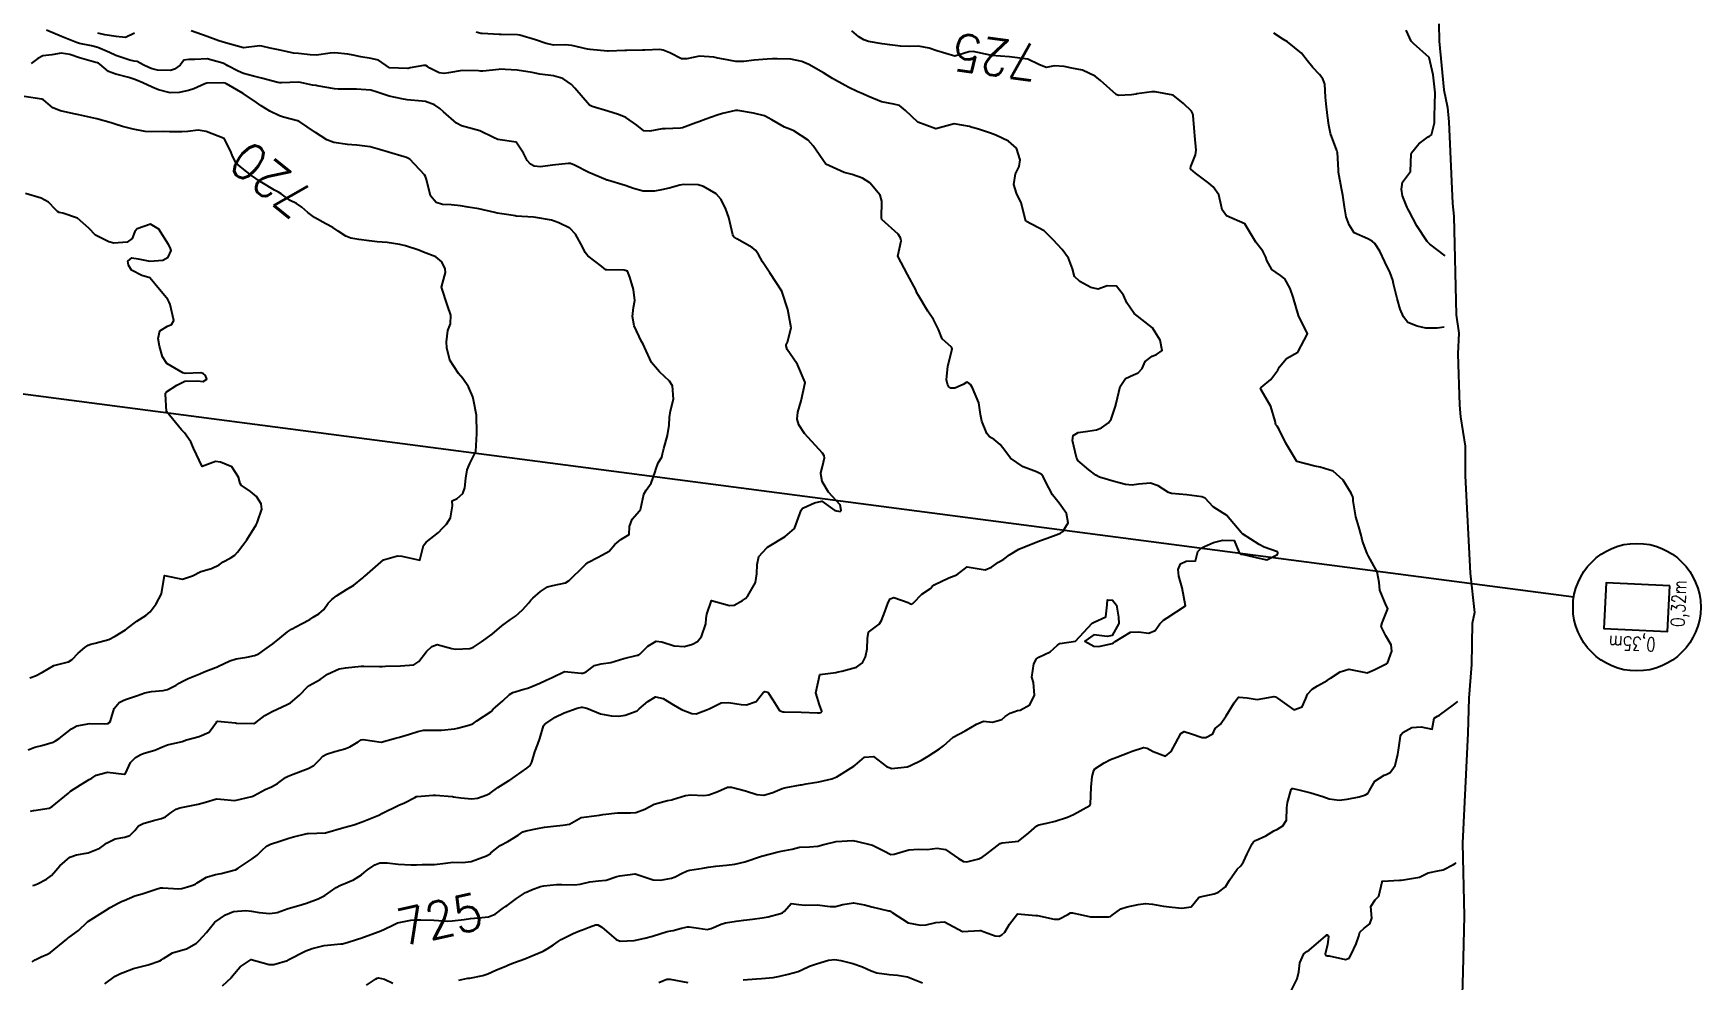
# Model space of a CAD drawing. Header units: metres. Extents: x 298520 to 308411, y 7433745 to 7450750.
# Drawn here: x 304928.8 to 305111.7, y 7438875.4 to 7438979.2 of the extents above; entities that cross this region are included whole.
import ezdxf
from ezdxf.enums import TextEntityAlignment as Align

# ---------------------------------------------------------------- set-up
doc = ezdxf.new("R2010")
doc.units = ezdxf.units.M
doc.header["$LTSCALE"] = 10
doc.linetypes.add('CONTINUO', pattern=[0])
for name, color, linetype in [('Area', 45, 'Continuous'), ('Cotas', 45, 'Continuous'), ('Curvas de Nivel 1m', 11, 'Continuous'), ('Curvas de Nivel 5m', 15, 'Continuous'), ('TEXTO', 45, 'Continuous')]:
    doc.layers.add(name, color=color, linetype=linetype)
doc.styles.add('ROMANS', font='romans', dxfattribs={"height": 0.2})
doc.styles.add('Style-STANDARD', font='STANDARD.shx')

msp = doc.modelspace()

# ---------------------------------------------------------------- linework, layer by layer
at = {"layer": 'Area'}
msp.add_polyline3d([(305082.98, 7438980.2, 727.14), (305083.02, 7438978.31, 726.96), (305083.53, 7438972.97, 726.86), (305083.91, 7438971.04, 726.96), (305084.07, 7438969.48, 726.91), (305084.45, 7438960.5, 727.46), (305084.61, 7438959.13, 727.16), (305084.88, 7438948.3, 726.3), (305085.16, 7438946.27, 726.17), (305085.04, 7438944.03, 726.94), (305085.25, 7438938.39, 735.11), (305085.36, 7438937.09, 725.66), (305085.84, 7438933.89, 748.58), (305085.85, 7438930.63, 725.49), (305086.4, 7438919.95, 749.51), (305086.89, 7438915.63, 757), (305086.62, 7438914.43, 750.93), (305086.55, 7438909.93, 725.4), (305086.26, 7438906.24, 726.67), (305086.15, 7438902.41, 751.55), (305085.58, 7438890.34, 726.67), (305085.75, 7438882.37, 727.22), (305085.6, 7438876.18, 727.76), (305085.23, 7438863.92, 728.34)], dxfattribs=at)
at = {"layer": 'Curvas de Nivel 1m', "flags": 128}
for points, elevation in [([(304928.71, 7438877.33), (304929.03, 7438877.54), (304929.69, 7438877.85), (304930.4, 7438878.16), (304930.72, 7438878.34), (304932.52, 7438879.81), (304932.64, 7438879.91), (304932.74, 7438879.99), (304933.81, 7438880.74), (304934.76, 7438881.68), (304934.82, 7438881.73), (304934.9, 7438881.79), (304936.77, 7438882.96), (304937.27, 7438883.26), (304938.16, 7438883.75), (304938.57, 7438883.96), (304938.79, 7438884.06), (304939.98, 7438884.54), (304940.79, 7438884.79), (304942.43, 7438885.33), (304942.8, 7438885.43), (304943.05, 7438885.43), (304944.8, 7438885.31), (304945.11, 7438885.36), (304946.1, 7438885.66), (304946.62, 7438885.84), (304946.81, 7438885.97), (304947.83, 7438886.62), (304948.82, 7438886.89), (304949.42, 7438887.01), (304950.83, 7438887.36), (304951.01, 7438887.42), (304951.32, 7438887.59), (304952.84, 7438888.63), (304953.39, 7438889.02), (304953.95, 7438889.56), (304954.42, 7438889.99), (304954.86, 7438890.22), (304955.87, 7438890.54), (304956.87, 7438890.88), (304957.38, 7438891.01), (304958.88, 7438891.4), (304958.97, 7438891.41), (304960.88, 7438891.48), (304962.89, 7438892.05), (304963.98, 7438892.35), (304964.9, 7438892.66), (304965.43, 7438892.88), (304966.74, 7438893.41), (304966.86, 7438893.46), (304966.9, 7438893.48), (304967.07, 7438893.57), (304968.91, 7438894.5), (304969.55, 7438894.74), (304970.66, 7438895.36), (304970.84, 7438895.45), (304970.92, 7438895.47), (304972.67, 7438895.59), (304972.93, 7438895.59), (304974.8, 7438895.44), (304974.92, 7438895.43), (304975.73, 7438895.3), (304976.92, 7438895.19), (304977.56, 7438895.28), (304978.57, 7438895.63), (304978.93, 7438895.83), (304979.76, 7438896.43), (304980.95, 7438897.16), (304981, 7438897.19), (304981.08, 7438897.24), (304982.97, 7438898.56), (304983.31, 7438898.87), (304983.5, 7438899.2), (304983.83, 7438900.35), (304984.15, 7438901.2), (304984.39, 7438901.81), (304984.78, 7438903.19), (304984.88, 7438903.34), (304985.03, 7438903.46), (304986.08, 7438904.14), (304987.04, 7438904.64), (304988.49, 7438905.15), (304988.94, 7438905.25), (304989.04, 7438905.25), (304989.52, 7438905.14), (304991.04, 7438904.52), (304992.23, 7438904.29), (304993.03, 7438904.28), (304993.75, 7438904.37), (304995.04, 7438904.85), (304995.16, 7438904.95), (304995.28, 7438905.07), (304996.23, 7438905.89), (304997.06, 7438906.37), (304997.9, 7438906.2), (304999.05, 7438905.5), (304999.93, 7438905.01), (305001.04, 7438904.55), (305001.51, 7438904.53), (305002.78, 7438904.98), (305002.97, 7438905.06), (305003.04, 7438905.11), (305004.27, 7438905.74), (305005.06, 7438905.78), (305006.46, 7438905.53), (305007.05, 7438905.49), (305008.11, 7438905.86), (305008.91, 7438906.9), (305009.07, 7438906.97), (305009.39, 7438906.9), (305009.92, 7438906.04), (305010.68, 7438904.88), (305011.04, 7438904.75), (305011.18, 7438904.74), (305013.04, 7438904.72), (305014.83, 7438904.63), (305015.04, 7438904.62), (305015.19, 7438904.68), (305015.32, 7438904.83), (305015.05, 7438905.5), (305014.65, 7438906.84), (305015.09, 7438908.83), (305016.84, 7438909.06), (305017.1, 7438909.11), (305017.49, 7438909.2), (305019.1, 7438909.63), (305019.76, 7438910.12), (305020.1, 7438910.77), (305020.26, 7438911.64), (305020.31, 7438912.77), (305020.44, 7438913.47), (305021.16, 7438914.04), (305021.58, 7438914.34), (305021.84, 7438914.75), (305022.22, 7438915.7), (305022.57, 7438916.75), (305022.8, 7438917.13), (305023.19, 7438917.28), (305024.77, 7438916.72), (305025.03, 7438916.57), (305025.18, 7438916.55), (305025.28, 7438916.62), (305025.35, 7438916.71), (305026.27, 7438917.63), (305027.21, 7438918.28), (305027.41, 7438918.48), (305027.64, 7438918.68), (305029.22, 7438919.44), (305030.11, 7438919.77), (305031.23, 7438920.64), (305033.23, 7438920.32), (305033.92, 7438920.61), (305034.69, 7438921.15), (305035.25, 7438921.5), (305035.89, 7438921.95), (305036.9, 7438922.57), (305037.15, 7438922.68), (305037.26, 7438922.73), (305037.54, 7438922.84), (305039.27, 7438923.53), (305040, 7438923.8), (305041.28, 7438924.25), (305041.47, 7438924.33), (305041.75, 7438924.52), (305042.32, 7438925.48), (305042.14, 7438926.51), (305041.32, 7438927.64), (305040.6, 7438928.53), (305039.81, 7438930.08), (305039.57, 7438930.54), (305039.36, 7438930.82), (305038.84, 7438931.07), (305037.37, 7438931.61), (305036.01, 7438932.58), (305035.39, 7438933.4), (305034.88, 7438934.08), (305034.2, 7438934.61), (305033.69, 7438934.9), (305033.41, 7438935.26), (305032.84, 7438936.63), (305032.7, 7438937.36), (305032.53, 7438938.63), (305031.83, 7438940.27), (305031.6, 7438940.64), (305031.47, 7438940.75), (305031.2, 7438940.92), (305030.81, 7438940.65), (305029.89, 7438940.23), (305029.47, 7438940.25), (305029.22, 7438940.41), (305029.09, 7438940.67), (305028.99, 7438941.15), (305029.12, 7438942.67), (305029.52, 7438944.22), (305029.59, 7438944.59), (305029.58, 7438944.66), (305029.52, 7438944.75), (305028.52, 7438945.66), (305028.11, 7438946.68), (305027.56, 7438947.77), (305026.93, 7438948.7), (305025.89, 7438950.41), (305025.74, 7438950.71), (305025.6, 7438951.02), (305024.71, 7438952.72), (305023.64, 7438954.73), (305023.99, 7438956.4), (305023.95, 7438956.73), (305023.67, 7438957.14), (305021.89, 7438958.76), (305021.84, 7438958.9), (305021.87, 7438960.76), (305021.72, 7438961.4), (305020.58, 7438962.77), (305019.75, 7438963.3), (305018.62, 7438963.67), (305017.75, 7438963.92), (305015.76, 7438964.83), (305014.37, 7438966.84), (305013.79, 7438967.44), (305012.22, 7438968.46), (305011.81, 7438968.65), (305011.22, 7438968.89), (305009.82, 7438969.68), (305009.02, 7438970.11), (305007.83, 7438970.41), (305006.08, 7438970.7), (305005.83, 7438970.7), (305004.41, 7438970.38), (305003.83, 7438970.21), (305002.6, 7438969.77), (305001.82, 7438969.48), (305001.48, 7438969.34), (305000.63, 7438969.01), (305000.02, 7438968.8), (304999.81, 7438968.77), (304998.14, 7438968.7), (304997.81, 7438968.68), (304996.44, 7438968.43), (304995.8, 7438968.49), (304995.02, 7438969.08), (304993.82, 7438969.94), (304993, 7438970.28), (304991.83, 7438970.63), (304990.11, 7438971.14), (304989.84, 7438971.29), (304988.22, 7438973.16), (304987.87, 7438973.54), (304986.91, 7438974.21), (304985.88, 7438974.5), (304984.38, 7438974.7), (304983.88, 7438974.81), (304983.55, 7438974.89), (304981.88, 7438975.12), (304979.92, 7438975.23), (304979.88, 7438975.22), (304978.12, 7438975.03), (304977.88, 7438975.03), (304977.65, 7438975.05), (304975.88, 7438975.09), (304974.36, 7438974.84), (304973.88, 7438974.77), (304973.36, 7438974.82), (304972.33, 7438975.35), (304972.07, 7438975.54), (304971.89, 7438975.63), (304971.62, 7438975.63), (304970.16, 7438975.38), (304969.93, 7438975.33), (304969.88, 7438975.32), (304967.88, 7438975.4), (304966.68, 7438976.21), (304965.89, 7438976.41), (304964.76, 7438976.58), (304963.9, 7438976.76), (304963.31, 7438976.87), (304961.9, 7438977.02), (304961.4, 7438976.98), (304959.9, 7438976.79), (304959.21, 7438976.82), (304957.9, 7438976.95), (304957.38, 7438977.01), (304955.9, 7438977.31), (304954.82, 7438977.56), (304953.91, 7438977.77), (304953.69, 7438977.79), (304951.9, 7438977.59), (304949.91, 7438978.14), (304949.18, 7438978.36), (304947.92, 7438978.81), (304946.15, 7438979.44)], 723), ([(304928.8, 7438885.69), (304928.94, 7438885.72), (304929.29, 7438885.86), (304930.29, 7438886.37), (304930.82, 7438886.79), (304931.31, 7438887.35), (304931.74, 7438887.83), (304932.84, 7438888.79), (304933.58, 7438889.07), (304934.85, 7438889.26), (304936.13, 7438889.77), (304936.54, 7438890.08), (304936.86, 7438890.33), (304937.83, 7438890.79), (304938.87, 7438891), (304939.43, 7438891.18), (304939.97, 7438891.73), (304940.38, 7438892.23), (304940.89, 7438892.48), (304942, 7438892.81), (304942.9, 7438893.05), (304943.35, 7438893.23), (304943.96, 7438893.68), (304944.52, 7438894.06), (304944.91, 7438894.22), (304945.62, 7438894.37), (304946.91, 7438894.61), (304947.71, 7438894.84), (304948.92, 7438895.18), (304949.36, 7438895.17), (304950.92, 7438895), (304952.79, 7438895.44), (304952.92, 7438895.5), (304952.97, 7438895.52), (304953.07, 7438895.57), (304954.28, 7438896.21), (304954.94, 7438896.51), (304955.63, 7438896.86), (304956.51, 7438897.53), (304956.79, 7438897.7), (304956.96, 7438897.76), (304957.34, 7438897.91), (304958.96, 7438898.52), (304959.6, 7438898.86), (304960.21, 7438899.49), (304960.58, 7438899.88), (304960.98, 7438900.09), (304961.9, 7438900.39), (304962.99, 7438900.69), (304963.53, 7438900.9), (304964.45, 7438901.44), (304964.78, 7438901.65), (304965, 7438901.7), (304966.99, 7438901.41), (304968.55, 7438901.84), (304969, 7438901.96), (304970.1, 7438902.28), (304971.01, 7438902.6), (304971.64, 7438902.73), (304973.01, 7438902.73), (304973.6, 7438902.74), (304975.02, 7438902.89), (304975.37, 7438902.95), (304976.6, 7438903.29), (304976.93, 7438903.39), (304977.02, 7438903.44), (304977.49, 7438903.75), (304979.04, 7438904.79), (304979.28, 7438905.02), (304979.51, 7438905.26), (304980.34, 7438905.96), (304981.06, 7438906.63), (304981.43, 7438906.87), (304982.63, 7438907.22), (304983.07, 7438907.34), (304984.4, 7438907.88), (304985.08, 7438908.21), (304985.75, 7438908.52), (304987.09, 7438909.17), (304988.91, 7438908.97), (304989.09, 7438908.98), (304989.22, 7438909.01), (304989.45, 7438909.14), (304990.39, 7438909.84), (304991.1, 7438910), (304992.16, 7438910.16), (304993.11, 7438910.45), (304993.6, 7438910.59), (304995.11, 7438910.94), (304995.21, 7438910.97), (304995.36, 7438911.07), (304996.23, 7438911.96), (304997.13, 7438912.49), (304997.75, 7438912.42), (304999.13, 7438911.97), (305000.24, 7438911.89), (305001.13, 7438912.15), (305001.69, 7438912.44), (305002.11, 7438912.99), (305002.57, 7438914.39), (305002.64, 7438914.98), (305002.68, 7438915.47), (305003.19, 7438916.97), (305005.18, 7438916.39), (305005.7, 7438916.43), (305006.6, 7438916.94), (305006.94, 7438917.19), (305007.2, 7438917.45), (305008.02, 7438918.92), (305008.19, 7438919.89), (305008.2, 7438920.92), (305008.38, 7438921.78), (305009.26, 7438922.73), (305009.36, 7438922.8), (305009.54, 7438922.9), (305011.27, 7438923.96), (305012.32, 7438924.86), (305012.91, 7438926.47), (305013.04, 7438926.85), (305013.14, 7438927.02), (305013.31, 7438927.13), (305014.51, 7438927.65), (305015.32, 7438927.86), (305016.75, 7438926.82), (305017.3, 7438926.71), (305017.42, 7438926.81), (305017.31, 7438927.44), (305016.03, 7438928.82), (305015.34, 7438930.02), (305015.2, 7438930.83), (305015.21, 7438930.97), (305015.37, 7438931.67), (305015.6, 7438932.61), (305015.56, 7438932.83), (305015.39, 7438933.1), (305013.8, 7438934.85), (305013.41, 7438935.29), (305012.8, 7438936.24), (305012.62, 7438936.86), (305012.67, 7438937.63), (305013.04, 7438938.86), (305013.47, 7438940.85), (305012.63, 7438942.86), (305012.16, 7438943.52), (305011.52, 7438944.5), (305011.4, 7438944.88), (305011.4, 7438945), (305011.53, 7438945.31), (305011.96, 7438946.87), (305011.57, 7438948.88), (305010.91, 7438950.89), (305009.62, 7438952.9), (305008.81, 7438954.09), (305008.36, 7438954.92), (305008.06, 7438955.34), (305007.65, 7438955.69), (305005.98, 7438956.63), (305005.66, 7438956.83), (305005.57, 7438956.95), (305005.54, 7438957.08), (305005.12, 7438958.96), (305004.77, 7438959.89), (305004.25, 7438960.96), (305003.72, 7438961.56), (305002.34, 7438962.38), (305001.74, 7438962.56), (305000.16, 7438962.59), (304999.74, 7438962.5), (304998.57, 7438962.2), (304997.73, 7438961.99), (304996.95, 7438961.84), (304995.72, 7438961.86), (304994.65, 7438962.16), (304993.73, 7438962.47), (304991.81, 7438963.05), (304991.74, 7438963.07), (304991.58, 7438963.12), (304989.75, 7438963.89), (304988.2, 7438964.71), (304987.76, 7438964.89), (304987.5, 7438964.9), (304985.76, 7438964.72), (304984.44, 7438964.52), (304983.76, 7438964.59), (304983.35, 7438964.81), (304983.01, 7438965.22), (304982.58, 7438966.03), (304981.78, 7438967.24), (304979.79, 7438967.54), (304979.3, 7438967.75), (304977.8, 7438968.46), (304976.2, 7438968.91), (304975.81, 7438969.02), (304975.25, 7438969.32), (304973.83, 7438970.55), (304973.43, 7438970.93), (304972.84, 7438971.34), (304971.84, 7438971.69), (304971.47, 7438971.73), (304969.84, 7438971.89), (304969.25, 7438971.98), (304967.85, 7438972.29), (304966.54, 7438972.73), (304965.86, 7438972.92), (304964.27, 7438973.03), (304963.86, 7438973.04), (304962.27, 7438973.06), (304961.86, 7438973.1), (304959.95, 7438973.41), (304959.86, 7438973.43), (304959.47, 7438973.5), (304958.12, 7438973.77), (304957.87, 7438973.8), (304956.06, 7438973.74), (304955.86, 7438973.74), (304955.64, 7438973.78), (304953.87, 7438974.26), (304952.99, 7438974.46), (304951.87, 7438974.78), (304951.31, 7438975.03), (304950.17, 7438975.62), (304949.99, 7438975.72), (304949.88, 7438975.77), (304949.62, 7438975.88), (304947.89, 7438976.36), (304946.54, 7438976.31), (304945.89, 7438976.29), (304945.36, 7438976.21), (304944.95, 7438975.68), (304944.33, 7438975.23), (304943.88, 7438975.1), (304942.46, 7438975.12), (304941.88, 7438975.28), (304941.57, 7438975.4), (304940.9, 7438975.72), (304940.22, 7438976.07), (304939.89, 7438976.13), (304939.42, 7438976.22), (304937.89, 7438976.75), (304937.19, 7438977.06), (304935.9, 7438977.61), (304935.23, 7438977.8), (304933.91, 7438978.04), (304933.57, 7438978.15), (304931.92, 7438978.84), (304930.27, 7438979.51)], 722), ([(304939.92, 7438979.18), (304938.94, 7438978.73), (304937.92, 7438978.81), (304936.68, 7438979.02), (304935.92, 7438979.2)], 723), ([(304936.67, 7438874.89), (304937.82, 7438875.75), (304938.4, 7438876.03), (304938.69, 7438876.16), (304939.84, 7438876.59), (304940.7, 7438876.81), (304941.43, 7438876.98), (304942.71, 7438877.41), (304942.88, 7438877.52), (304943.1, 7438877.69), (304944.09, 7438878.31), (304944.72, 7438878.5), (304945.65, 7438878.73), (304946.73, 7438879.36), (304947.04, 7438879.65), (304947.84, 7438880.54), (304948.71, 7438881.62), (304948.76, 7438881.67), (304949.9, 7438882.48), (304950.78, 7438882.83), (304952.15, 7438882.95), (304952.78, 7438882.89), (304953.62, 7438882.72), (304954.77, 7438882.6), (304955.58, 7438882.73), (304956.78, 7438883.16), (304957.95, 7438883.51), (304958.79, 7438883.74), (304960.07, 7438884.21), (304960.79, 7438884.6), (304962.06, 7438885.46), (304962.52, 7438885.74), (304962.81, 7438885.85), (304963.94, 7438886.31), (304964.82, 7438886.87), (304965.12, 7438887.13), (304965.48, 7438887.42), (304966.29, 7438887.96), (304966.84, 7438888.18), (304967.63, 7438888.19), (304968.84, 7438888.03), (304970.27, 7438887.94), (304970.84, 7438887.95), (304971.48, 7438887.99), (304972.84, 7438888.01), (304974.02, 7438888.14), (304974.84, 7438888.24), (304975.92, 7438888.22), (304976.84, 7438888.31), (304978.55, 7438888.96), (304978.85, 7438889.12), (304978.93, 7438889.18), (304979.01, 7438889.26), (304980.05, 7438890.06), (304980.87, 7438890.53), (304981.99, 7438891.22), (304982.53, 7438891.57), (304982.88, 7438891.69), (304984.13, 7438891.95), (304984.89, 7438892.09), (304985.87, 7438892.2), (304986.89, 7438892.29), (304987.63, 7438892.43), (304988.9, 7438893.14), (304990.65, 7438893.37), (304990.91, 7438893.42), (304991.28, 7438893.48), (304992.91, 7438893.65), (304994.33, 7438893.66), (304994.91, 7438893.7), (304995.89, 7438894.08), (304996.92, 7438894.6), (304998.4, 7438895.03), (304998.86, 7438895.09), (304998.92, 7438895.11), (305000.37, 7438895.56), (305000.93, 7438895.62), (305002.36, 7438895.55), (305002.93, 7438895.62), (305003.89, 7438896.01), (305004.95, 7438896.46), (305005.41, 7438896.49), (305006.94, 7438896.06), (305008.18, 7438895.67), (305008.93, 7438895.58), (305009.95, 7438895.88), (305010.94, 7438896.32), (305011.39, 7438896.43), (305012.95, 7438896.72), (305013.07, 7438896.74), (305013.59, 7438896.85), (305014.96, 7438897.07), (305016.39, 7438897.38), (305016.96, 7438897.62), (305018.83, 7438898.78), (305018.97, 7438898.9), (305019.99, 7438899.76), (305020.98, 7438899.84), (305022.4, 7438898.75), (305022.97, 7438898.51), (305024.67, 7438898.71), (305024.97, 7438898.81), (305026.25, 7438899.42), (305026.98, 7438899.86), (305028.2, 7438900.67), (305028.65, 7438901.01), (305029, 7438901.35), (305029.72, 7438901.95), (305031.02, 7438902.64), (305032.27, 7438903.39), (305033.03, 7438903.72), (305034.03, 7438903.6), (305035.04, 7438903.9), (305035.42, 7438904.21), (305035.95, 7438904.58), (305036.75, 7438904.88), (305037.05, 7438904.93), (305038.12, 7438905.49), (305038.61, 7438906.55), (305038.51, 7438907.97), (305038.34, 7438908.55), (305038.55, 7438909.99), (305038.85, 7438910.54), (305038.98, 7438910.67), (305039.12, 7438910.74), (305040.33, 7438911.32), (305041.14, 7438912.05), (305041.41, 7438912.24), (305043.14, 7438912.5), (305044.94, 7438914.47), (305045.16, 7438914.58), (305046.46, 7438915.17), (305046.6, 7438916.46), (305046.63, 7438917.02), (305047.19, 7438917), (305047.63, 7438916.44), (305047.85, 7438915.12), (305047.89, 7438914.44), (305047.15, 7438913.13), (305046.58, 7438913.02), (305045.15, 7438913.19), (305044.14, 7438912.49), (305045.13, 7438911.93), (305045.7, 7438911.9), (305047.14, 7438912.24), (305047.28, 7438912.31), (305047.47, 7438912.45), (305049.15, 7438913.47), (305050.04, 7438913.53), (305051.15, 7438913.37), (305051.87, 7438913.68), (305052.36, 7438914.39), (305052.76, 7438914.79), (305053.17, 7438915.04), (305055.18, 7438916.35), (305054.83, 7438918.36), (305054.47, 7438919.61), (305054.38, 7438920.36), (305054.63, 7438920.97), (305055.25, 7438921.27), (305056.28, 7438921.31), (305056.55, 7438922.34), (305056.9, 7438922.7), (305057.27, 7438922.89), (305058.26, 7438923.3), (305059.28, 7438923.58), (305060.52, 7438923.53), (305061.02, 7438922.28), (305061.26, 7438922.04), (305061.54, 7438922), (305063.25, 7438921.61), (305064.09, 7438921.41), (305065.26, 7438922.01), (305065.31, 7438922.18), (305065.31, 7438922.23), (305065.26, 7438922.29), (305063.83, 7438922.81), (305063.27, 7438923.09), (305061.43, 7438924.28), (305061.28, 7438924.41), (305059.67, 7438926.3), (305059.31, 7438926.55), (305058.21, 7438927.21), (305057.33, 7438928.17), (305056.99, 7438928.33), (305055.33, 7438928.53), (305053.66, 7438928.7), (305053.34, 7438928.8), (305052.2, 7438929.53), (305051.35, 7438929.82), (305050.05, 7438929.71), (305049.34, 7438929.62), (305048.61, 7438929.69), (305047.35, 7438930.01), (305045.77, 7438930.47), (305045.36, 7438930.69), (305044.58, 7438931.27), (305043.38, 7438932.32), (305043.29, 7438932.5), (305043.25, 7438932.64), (305042.78, 7438934.51), (305042.88, 7438935.04), (305043.41, 7438935.4), (305044.46, 7438935.53), (305045.41, 7438935.66), (305045.99, 7438935.89), (305046.73, 7438936.46), (305047.02, 7438936.86), (305047.45, 7438938.04), (305047.53, 7438938.37), (305047.55, 7438938.45), (305047.57, 7438938.56), (305048.04, 7438940.44), (305048.61, 7438941.31), (305049.49, 7438941.69), (305050, 7438941.91), (305050.44, 7438942.41), (305050.75, 7438943.16), (305051.52, 7438943.74), (305051.99, 7438943.93), (305052.63, 7438944.39), (305052.4, 7438945.52), (305051.85, 7438946.4), (305051.55, 7438946.86), (305049.57, 7438948.42), (305048.75, 7438949.6), (305048.39, 7438950.44), (305047.61, 7438951.45), (305046.61, 7438951.46), (305045.6, 7438951.12), (305044.8, 7438951.28), (305043.61, 7438951.95), (305043.02, 7438952.51), (305042.8, 7438953.34), (305042.35, 7438954.51), (305041.65, 7438955.44), (305040.69, 7438956.53), (305039.68, 7438957.5), (305037.69, 7438958.57), (305037.15, 7438960.58), (305036.66, 7438961.65), (305036.36, 7438962.58), (305036.56, 7438963.77), (305036.93, 7438964.58), (305037.06, 7438965.29), (305036.67, 7438966.58), (305035.79, 7438967.33), (305034.4, 7438968), (305033.81, 7438968.23), (305032.58, 7438968.63), (305031.98, 7438968.8), (305031.81, 7438968.85), (305031.5, 7438968.96), (305029.82, 7438969.25), (305027.81, 7438968.69), (305025.82, 7438969.42), (305024.47, 7438970.72), (305023.84, 7438971.25), (305023.19, 7438971.39), (305021.85, 7438971.66), (305020.34, 7438972.29), (305019.86, 7438972.51), (305019.19, 7438972.79), (305018.28, 7438973.22), (305017.87, 7438973.44), (305016.47, 7438974.23), (305015.88, 7438974.58), (305015.49, 7438974.83), (305013.89, 7438975.76), (305013.11, 7438976.08), (305011.9, 7438976.32), (305010.41, 7438976.39), (305009.9, 7438976.36), (305009.31, 7438976.32), (305007.9, 7438976.21), (305006.75, 7438976.08), (305005.89, 7438976.08), (305004.53, 7438976.33), (305003.9, 7438976.46), (305003.47, 7438976.54), (305001.9, 7438976.67), (305000.52, 7438976.39), (304999.9, 7438976.38), (304998.64, 7438977.03), (304997.91, 7438977.34), (304997.56, 7438977.39), (304995.91, 7438977.34), (304995.64, 7438977.34), (304993.91, 7438977.29), (304993.71, 7438977.29), (304991.9, 7438977.23), (304991.79, 7438977.23), (304989.91, 7438977.38), (304989.62, 7438977.43), (304987.91, 7438977.84), (304987.17, 7438977.92), (304985.91, 7438977.87), (304985.07, 7438978.04), (304983.92, 7438978.47), (304982.19, 7438978.97), (304981.93, 7438979.01), (304980.15, 7438979.04), (304979.93, 7438979.05), (304978.07, 7438979.14), (304977.93, 7438979.16), (304977.4, 7438979.29)], 724), ([(305083.55, 7438946.92), (305082.77, 7438946.81), (305081.55, 7438946.84), (305080.58, 7438947.03), (305079.56, 7438947.46), (305079.1, 7438948.07), (305078.74, 7438948.91), (305078.38, 7438950.08), (305078.01, 7438951.69), (305077.91, 7438952.09), (305077.63, 7438952.9), (305077.06, 7438954.1), (305076.49, 7438955.26), (305075.95, 7438956.11), (305075.67, 7438956.37), (305075.17, 7438956.61), (305073.68, 7438957.28), (305073.12, 7438958.15), (305072.82, 7438959.03), (305072.61, 7438960.15), (305072.45, 7438961.42), (305072.31, 7438962.15), (305071.97, 7438963.95), (305071.95, 7438964.16), (305071.85, 7438966.1), (305071.83, 7438966.16), (305071.78, 7438966.3), (305071.07, 7438968.17), (305070.89, 7438969.1), (305070.77, 7438970.17), (305070.6, 7438971.42), (305070.55, 7438972.17), (305070.45, 7438973.6), (305070.25, 7438974.18), (305069.89, 7438974.67), (305069.14, 7438975.44), (305068.52, 7438976.2), (305067.91, 7438976.99), (305066.39, 7438978.23), (305065.94, 7438978.51), (305064.87, 7438979.18)], 726), ([(305083.65, 7438954.76), (305081.97, 7438956.04), (305081.67, 7438956.35), (305080.55, 7438958.05), (305079.71, 7438959.68), (305079.57, 7438959.92), (305079.48, 7438960.06), (305078.99, 7438961.33), (305078.87, 7438962.07), (305078.98, 7438962.84), (305079.76, 7438963.85), (305079.85, 7438963.97), (305079.87, 7438964.06), (305079.92, 7438965.92), (305079.96, 7438966.06), (305080.79, 7438967.06), (305081.81, 7438967.83), (305081.95, 7438967.9), (305082.16, 7438968.04), (305082.5, 7438969.36), (305082.49, 7438970.03), (305082.52, 7438971.36), (305082.56, 7438972.65), (305082.36, 7438974.6), (305081.91, 7438976.52), (305080.2, 7438978.06), (305079.94, 7438978.31), (305079.39, 7438979.51)], 727), ([(304928.52, 7438893.86), (304928.85, 7438893.91), (304928.9, 7438893.92), (304930.56, 7438894.19), (304930.91, 7438894.35), (304932.7, 7438895.81), (304932.8, 7438895.93), (304932.93, 7438896.05), (304934, 7438896.73), (304934.95, 7438897.3), (304935.25, 7438897.48), (304935.74, 7438897.78), (304936.96, 7438898.11), (304938.8, 7438897.9), (304938.96, 7438897.96), (304939.51, 7438899.19), (304940.03, 7438899.73), (304940.63, 7438900.07), (304940.98, 7438900.19), (304942.16, 7438900.53), (304942.99, 7438900.9), (304943.55, 7438901.12), (304945, 7438901.46), (304945.17, 7438901.5), (304945.62, 7438901.66), (304947.01, 7438902.02), (304948.13, 7438902.5), (304948.91, 7438903.62), (304948.96, 7438903.68), (304949.02, 7438903.7), (304950.19, 7438903.61), (304951.02, 7438903.52), (304951.11, 7438903.51), (304953.02, 7438903.45), (304953.11, 7438903.48), (304953.23, 7438903.57), (304954.24, 7438904.35), (304955.04, 7438904.77), (304956.66, 7438905.53), (304956.91, 7438905.66), (304957.05, 7438905.74), (304958.02, 7438906.55), (304958.92, 7438907.5), (304959, 7438907.57), (304959.07, 7438907.62), (304960.28, 7438908.28), (304961.09, 7438908.88), (304962.38, 7438909.46), (304963.09, 7438909.57), (304964.79, 7438909.74), (304965.1, 7438909.75), (304966.8, 7438909.71), (304967.1, 7438909.73), (304967.45, 7438909.76), (304969.1, 7438909.78), (304970.55, 7438909.91), (304971.1, 7438910.27), (304971.96, 7438911.35), (304972.55, 7438911.91), (304973.12, 7438912.11), (304974.74, 7438911.69), (304975.12, 7438911.6), (304976.72, 7438911.69), (304977.12, 7438911.84), (304977.98, 7438912.43), (304979.14, 7438913.26), (304980.21, 7438914.19), (304981.16, 7438914.86), (304981.7, 7438915.23), (304982.48, 7438915.92), (304983.19, 7438916.71), (304983.4, 7438917), (304983.61, 7438917.21), (304984.46, 7438917.94), (304985.21, 7438918.45), (304985.79, 7438918.6), (304987.21, 7438918.89), (304987.59, 7438919.16), (304989.23, 7438920.74), (304989.43, 7438920.94), (304989.71, 7438921.14), (304990.69, 7438921.67), (304991.25, 7438921.97), (304991.99, 7438922.37), (304992.6, 7438923.1), (304993.27, 7438923.64), (304994.17, 7438924.19), (304994.22, 7438925.08), (304994.5, 7438925.87), (304995.31, 7438926.79), (304995.43, 7438926.95), (304995.47, 7438927.07), (304995.79, 7438928.6), (304996.04, 7438929.06), (304996.59, 7438929.81), (304997.03, 7438931.05), (304997.09, 7438931.32), (304997.37, 7438932.04), (304997.76, 7438932.66), (304997.85, 7438933.04), (304997.98, 7438933.63), (304998.4, 7438935.04), (304998.58, 7438936.2), (304998.59, 7438937.03), (304998.7, 7438937.77), (304999.03, 7438939.03), (304998.94, 7438940.51), (304998.61, 7438941.03), (304997.49, 7438942.04), (304996.62, 7438943.06), (304995.85, 7438944.74), (304995.71, 7438945.07), (304995.53, 7438945.38), (304994.71, 7438947.08), (304994.53, 7438948.11), (304994.67, 7438949.08), (304994.81, 7438949.85), (304994.66, 7438951.08), (304994.27, 7438952.42), (304993.99, 7438953.09), (304993.62, 7438953.2), (304991.73, 7438953.22), (304991.62, 7438953.24), (304991.17, 7438953.58), (304989.64, 7438954.77), (304989.36, 7438955.14), (304989.05, 7438955.75), (304988.31, 7438957.15), (304987.67, 7438957.78), (304986.48, 7438958.38), (304985.68, 7438958.66), (304983.93, 7438958.97), (304983.69, 7438958.99), (304981.8, 7438959.13), (304981.69, 7438959.14), (304980.99, 7438959.25), (304979.69, 7438959.45), (304979.46, 7438959.5), (304977.7, 7438959.92), (304976.51, 7438960.11), (304975.7, 7438960.23), (304974.66, 7438960.36), (304973.7, 7438960.39), (304973, 7438960.63), (304972.41, 7438961.35), (304971.96, 7438963.14), (304971.88, 7438963.36), (304971.84, 7438963.46), (304971.75, 7438963.65), (304970.11, 7438965.38), (304969.76, 7438965.55), (304969.52, 7438965.63), (304967.77, 7438966.14), (304966.79, 7438966.43), (304965.78, 7438966.71), (304964.33, 7438966.9), (304963.78, 7438966.93), (304963.29, 7438966.97), (304961.78, 7438967.2), (304961.01, 7438967.49), (304959.8, 7438968.31), (304957.97, 7438969.52), (304957.85, 7438969.56), (304957.81, 7438969.57), (304956.26, 7438969.98), (304955.82, 7438970.13), (304954.76, 7438970.62), (304953.83, 7438971.21), (304953.33, 7438971.57), (304951.85, 7438972.56), (304950.03, 7438973.62), (304949.92, 7438973.67), (304949.86, 7438973.7), (304949.74, 7438973.74), (304947.86, 7438973.71), (304947.66, 7438973.64), (304946.43, 7438973.09), (304945.85, 7438972.91), (304944.85, 7438972.68), (304943.85, 7438972.63), (304942.58, 7438972.97), (304941.86, 7438973.27), (304940.84, 7438973.73), (304940.16, 7438974.03), (304939.87, 7438974.14), (304939.3, 7438974.32), (304937.87, 7438974.69), (304937.1, 7438974.99), (304936.12, 7438975.79), (304935.98, 7438975.88), (304935.88, 7438975.92), (304935.71, 7438975.96), (304933.89, 7438976.49), (304932.85, 7438976.86), (304931.89, 7438976.98), (304930.86, 7438976.81), (304929.89, 7438976.72), (304929.34, 7438976.41), (304928.62, 7438975.87)], 721), ([(304928.47, 7438908.48), (304929.08, 7438908.7), (304929.83, 7438909.1), (304931.09, 7438909.84), (304932.7, 7438910.22), (304933.1, 7438910.48), (304933.75, 7438911.17), (304934.48, 7438911.8), (304934.87, 7438912.04), (304935.13, 7438912.15), (304935.63, 7438912.29), (304937.13, 7438912.69), (304937.83, 7438913.05), (304938.95, 7438913.74), (304939.07, 7438913.82), (304939.14, 7438913.89), (304940.18, 7438914.7), (304941.16, 7438915.3), (304941.67, 7438915.71), (304942.31, 7438916.57), (304942.88, 7438917.69), (304943.21, 7438919.69), (304945.21, 7438919.31), (304946.28, 7438919.65), (304947.22, 7438920.14), (304948.38, 7438920.47), (304949.23, 7438920.87), (304949.67, 7438921.18), (304950.43, 7438921.61), (304950.93, 7438921.91), (304951.24, 7438922.26), (304951.82, 7438923.03), (304952.25, 7438923.59), (304953.28, 7438925.24), (304953.39, 7438925.46), (304953.44, 7438925.57), (304953.89, 7438926.97), (304953.82, 7438927.56), (304953.32, 7438928.35), (304952.66, 7438928.91), (304951.63, 7438929.6), (304951.51, 7438929.77), (304951.34, 7438930.49), (304950.6, 7438931.61), (304949.36, 7438932.14), (304948.8, 7438932.19), (304947.35, 7438931.64), (304946.4, 7438933.65), (304946.1, 7438934.37), (304945.4, 7438935.35), (304945.1, 7438935.67), (304943.43, 7438937.69), (304943.34, 7438939.58), (304943.35, 7438939.69), (304943.45, 7438939.86), (304944.56, 7438940.58), (304945.47, 7438941.03), (304946.86, 7438941.04), (304947.47, 7438940.96), (304947.87, 7438941.23), (304947.73, 7438941.64), (304947.48, 7438941.85), (304947.21, 7438941.91), (304945.48, 7438941.87), (304945.22, 7438941.93), (304943.49, 7438942.96), (304943, 7438943.7), (304942.66, 7438944.85), (304942.53, 7438945.7), (304942.71, 7438946.52), (304943.54, 7438947.05), (304944, 7438947.23), (304944.25, 7438947.68), (304943.85, 7438949.41), (304943.74, 7438949.69), (304943.58, 7438949.99), (304942.18, 7438951.7), (304941.6, 7438952.34), (304940.72, 7438952.61), (304939.61, 7438953.2), (304939.27, 7438953.74), (304939.21, 7438954.16), (304939.63, 7438954.55), (304940.35, 7438954.45), (304941.63, 7438954.18), (304943.04, 7438954.28), (304943.63, 7438954.63), (304943.97, 7438955.36), (304943.83, 7438955.69), (304943.65, 7438956), (304942.6, 7438957.7), (304941.68, 7438958.25), (304940.21, 7438957.73), (304939.96, 7438957.44), (304939.66, 7438956.67), (304939.14, 7438956.26), (304937.65, 7438956.17), (304937.11, 7438956.3), (304935.66, 7438957.03), (304934.93, 7438957.8), (304933.68, 7438958.9), (304932.07, 7438959.45), (304931.69, 7438959.53), (304931.49, 7438959.63), (304931.28, 7438959.84), (304930.49, 7438960.64), (304929.71, 7438961.1), (304927.98, 7438961.61)], 719), ([(304975.49, 7438875.3), (304976.47, 7438875.51), (304976.69, 7438875.54), (304978.15, 7438875.81), (304978.69, 7438876.01), (304979.56, 7438876.39), (304980.71, 7438876.87), (304980.96, 7438876.98), (304981.6, 7438877.23), (304982.72, 7438877.64), (304983.45, 7438877.94), (304984.73, 7438878.49), (304985.18, 7438878.73), (304985.87, 7438879.18), (304986.38, 7438879.53), (304986.74, 7438879.75), (304988.02, 7438880.42), (304988.75, 7438880.72), (304989.06, 7438880.83), (304989.81, 7438881.13), (304990.5, 7438881.38), (304990.76, 7438881.38), (304991.17, 7438881.12), (304992.74, 7438879.75), (304993.21, 7438879.57), (304994.74, 7438879.66), (304995.9, 7438879.9), (304996.74, 7438880.14), (304998.35, 7438880.63), (304998.75, 7438880.71), (304999.01, 7438880.75), (304999.92, 7438881.01), (305000.59, 7438881.17), (305000.76, 7438881.17), (305001.8, 7438880.99), (305002.75, 7438880.87), (305003.16, 7438880.97), (305004.26, 7438881.46), (305004.76, 7438881.59), (305005.92, 7438881.78), (305006.77, 7438881.89), (305007.69, 7438882), (305008.77, 7438882.14), (305009.43, 7438882.24), (305010.78, 7438882.6), (305010.98, 7438882.68), (305011.21, 7438882.88), (305011.93, 7438883.73), (305012.79, 7438883.61), (305013.48, 7438883.54), (305014.79, 7438883.55), (305016.23, 7438883.37), (305016.79, 7438883.38), (305017.6, 7438883.61), (305018.79, 7438883.77), (305019.98, 7438883.58), (305020.79, 7438883.34), (305022.61, 7438882.92), (305022.78, 7438882.9), (305022.9, 7438882.85), (305023.03, 7438882.74), (305024.77, 7438881.59), (305026.12, 7438881.34), (305026.76, 7438881.37), (305027.82, 7438881.62), (305028.77, 7438881.72), (305030.75, 7438880.64), (305032.62, 7438880.76), (305032.75, 7438880.74), (305033.1, 7438880.61), (305034.3, 7438880.15), (305034.75, 7438880.14), (305035.05, 7438880.28), (305035.38, 7438880.58), (305035.9, 7438881.45), (305036.78, 7438882.57), (305038.78, 7438882.41), (305038.95, 7438882.38), (305040.77, 7438881.98), (305041.31, 7438881.98), (305042.28, 7438882.51), (305042.59, 7438882.7), (305042.78, 7438882.68), (305042.93, 7438882.64), (305043.62, 7438882.49), (305044.78, 7438882.26), (305045.01, 7438882.24), (305046.78, 7438882.25), (305046.95, 7438882.28), (305047.15, 7438882.45), (305048.11, 7438883.12), (305048.79, 7438883.34), (305049.99, 7438883.6), (305050.8, 7438883.71), (305051.55, 7438883.64), (305052.79, 7438883.41), (305053.74, 7438883.31), (305054.79, 7438883.22), (305055.79, 7438883.35), (305056.63, 7438884.33), (305056.72, 7438884.41), (305056.8, 7438884.44), (305058.34, 7438884.79), (305058.81, 7438884.96), (305059.56, 7438885.56), (305060, 7438886.29), (305060.84, 7438887.47), (305061.26, 7438887.86), (305061.56, 7438888.27), (305061.95, 7438889.18), (305062.5, 7438890.26), (305062.66, 7438890.48), (305062.88, 7438890.61), (305063.98, 7438891.15), (305064.89, 7438891.67), (305065.26, 7438891.87), (305065.86, 7438892.22), (305066.27, 7438892.86), (305066.31, 7438894.22), (305066.36, 7438894.79), (305066.76, 7438896.21), (305066.83, 7438896.32), (305066.94, 7438896.34), (305067.61, 7438896.2), (305068.94, 7438895.87), (305070.23, 7438895.47), (305070.93, 7438895.21), (305072.05, 7438895.04), (305072.93, 7438895.17), (305074.22, 7438895.41), (305074.94, 7438895.64), (305075.22, 7438895.83), (305075.36, 7438896.11), (305075.94, 7438897.12), (305076.97, 7438897.78), (305077.2, 7438897.85), (305077.64, 7438898.08), (305078.19, 7438898.87), (305078.48, 7438900.08), (305078.55, 7438900.53), (305078.76, 7438902.07), (305078.83, 7438902.26), (305079.03, 7438902.46), (305079.99, 7438903.01), (305081.03, 7438903.09), (305082.23, 7438902.83), (305082.44, 7438904.03), (305082.81, 7438904.26), (305083.05, 7438904.38), (305084.59, 7438905.52), (305085.06, 7438905.87)], 726), ([(305066.82, 7438874.21), (305067.45, 7438875.45), (305067.6, 7438876.2), (305067.72, 7438877.21), (305068.17, 7438878.2), (305068.49, 7438878.44), (305068.74, 7438878.61), (305070.57, 7438880.16), (305070.66, 7438880.26), (305070.75, 7438880.28), (305070.83, 7438880.16), (305070.87, 7438880.04), (305070.74, 7438879.22), (305070.51, 7438878.16), (305070.58, 7438878.01), (305070.73, 7438877.99), (305070.93, 7438877.96), (305072.73, 7438877.56), (305073.13, 7438877.73), (305073.37, 7438878.13), (305073.9, 7438879.28), (305074.18, 7438880.12), (305074.31, 7438880.56), (305074.77, 7438881), (305075.4, 7438881.48), (305075.63, 7438882.1), (305075.5, 7438883.39), (305075.97, 7438884.1), (305076.37, 7438884.53), (305076.75, 7438886.09), (305076.77, 7438886.15), (305076.83, 7438886.18), (305078.64, 7438886.26), (305078.84, 7438886.29), (305079.08, 7438886.31), (305080.83, 7438886.61), (305081.79, 7438887.08), (305082.84, 7438887.31), (305083.46, 7438887.4), (305084.56, 7438888), (305084.74, 7438888.12), (305084.85, 7438888.2)], 727), ([(305006.69, 7438875.34), (305008.15, 7438875.45), (305008.69, 7438875.47), (305009.98, 7438875.6), (305010.7, 7438875.75), (305011.61, 7438875.96), (305012.7, 7438876.26), (305013.11, 7438876.45), (305013.97, 7438876.84), (305014.72, 7438877.1), (305016.03, 7438877.51), (305016.72, 7438877.57), (305017.38, 7438877.46), (305018.72, 7438877.15), (305019.78, 7438876.77), (305020.71, 7438876.32), (305021.35, 7438876.11), (305022.7, 7438875.92), (305023.59, 7438875.84), (305024.7, 7438875.66), (305026.36, 7438875.02)], 727), ([(304965.36, 7438874.74), (304966.35, 7438875.41), (304966.56, 7438875.54), (304966.69, 7438875.55), (304967.34, 7438875.4), (304968.27, 7438874.98)], 726), ([(304997.42, 7438875.04), (304998.31, 7438875.41), (304998.69, 7438875.41), (305000.63, 7438875.06)], 727)]:
    msp.add_lwpolyline(points, dxfattribs=dict(at, elevation=elevation))
at = {"layer": 'Curvas de Nivel 5m', "flags": 128}
for points, elevation in [([(304949.59, 7438874.69), (304950.56, 7438875.6), (304950.61, 7438875.67), (304950.69, 7438875.79), (304951.53, 7438876.75), (304952.71, 7438877.57), (304954.7, 7438877.02), (304955.22, 7438877.03), (304956.71, 7438877.47), (304956.75, 7438877.49), (304956.8, 7438877.53), (304958.72, 7438878.51), (304959.43, 7438878.79), (304960.73, 7438879.11), (304962.56, 7438879.28), (304962.73, 7438879.3), (304962.86, 7438879.32), (304963.25, 7438879.44), (304964.38, 7438879.79), (304964.74, 7438879.91), (304965.85, 7438880.32), (304966.75, 7438880.65), (304967.29, 7438880.86), (304968.32, 7438881.39), (304968.76, 7438881.58), (304970.25, 7438881.89), (304970.77, 7438881.92), (304971.34, 7438881.92), (304972.77, 7438881.9), (304974.29, 7438881.79), (304974.77, 7438881.8), (304976.1, 7438881.96), (304976.77, 7438882.06), (304977.64, 7438882.15), (304978.77, 7438882.26), (304979.49, 7438882.54), (304980.4, 7438883.24), (304980.63, 7438883.4), (304980.79, 7438883.5), (304981.83, 7438884.27), (304982.8, 7438884.91), (304983, 7438885.01), (304983.47, 7438885.2), (304984.44, 7438885.57), (304984.81, 7438885.66), (304986.2, 7438885.79), (304986.81, 7438885.78), (304988.19, 7438885.77), (304988.81, 7438885.85), (304989.85, 7438886.1), (304990.82, 7438886.2), (304991.65, 7438886.28), (304992.83, 7438886.66), (304993.17, 7438886.75), (304994.83, 7438886.97), (304994.95, 7438886.95), (304996.82, 7438886.3), (304997.6, 7438886.26), (304998.83, 7438886.5), (304999.21, 7438886.63), (304999.93, 7438887.01), (305000.54, 7438887.3), (305000.84, 7438887.37), (305002.24, 7438887.58), (305002.84, 7438887.7), (305003.68, 7438887.81), (305004.84, 7438887.91), (305005.76, 7438888.03), (305006.85, 7438888.27), (305008.68, 7438888.9), (305008.85, 7438888.96), (305010.39, 7438889.35), (305010.86, 7438889.45), (305012.04, 7438889.69), (305012.86, 7438889.88), (305013.96, 7438889.94), (305014.86, 7438890), (305015.51, 7438890.18), (305016.87, 7438890.51), (305018.71, 7438890.62), (305018.87, 7438890.6), (305019.08, 7438890.57), (305020.87, 7438890.1), (305022.12, 7438889.49), (305022.86, 7438889.09), (305023.24, 7438889.12), (305024.86, 7438889.59), (305025.9, 7438889.66), (305026.86, 7438889.65), (305027.96, 7438889.77), (305028.86, 7438889.62), (305030.31, 7438888.65), (305030.85, 7438888.33), (305031.21, 7438888.27), (305032.53, 7438888.62), (305032.76, 7438888.71), (305032.85, 7438888.76), (305033.4, 7438889.15), (305034.87, 7438890.29), (305035.08, 7438890.38), (305036.87, 7438890.57), (305038, 7438891.45), (305038.9, 7438892.22), (305039.11, 7438892.33), (305039.97, 7438892.53), (305040.91, 7438892.74), (305042.24, 7438893.17), (305042.91, 7438893.49), (305044.68, 7438894.47), (305044.77, 7438894.62), (305044.83, 7438896.47), (305044.96, 7438897.66), (305045.12, 7438898.32), (305045.24, 7438898.47), (305046.28, 7438899.16), (305046.98, 7438899.51), (305047.66, 7438899.77), (305048.99, 7438900.29), (305049.32, 7438900.43), (305050.58, 7438900.82), (305051, 7438900.77), (305051.64, 7438900.39), (305052.99, 7438899.88), (305053.63, 7438900.37), (305054.09, 7438901.28), (305054.66, 7438902.36), (305055.03, 7438902.57), (305055.85, 7438902.34), (305057.02, 7438901.92), (305057.42, 7438901.92), (305058.17, 7438902.32), (305058.44, 7438902.91), (305059.03, 7438903.39), (305059.63, 7438904.3), (305060.51, 7438905.74), (305060.91, 7438906.28), (305061, 7438906.35), (305061.06, 7438906.36), (305061.96, 7438906.27), (305063.06, 7438906.09), (305063.88, 7438906.25), (305064.89, 7438906.41), (305065.07, 7438906.38), (305065.28, 7438906.23), (305067.05, 7438904.97), (305067.98, 7438905.28), (305068.39, 7438906.2), (305068.58, 7438906.69), (305069.08, 7438907.24), (305069.67, 7438907.59), (305070.71, 7438908.17), (305071.1, 7438908.42), (305072.13, 7438909.12), (305073.11, 7438909.42), (305074.18, 7438909.2), (305075.1, 7438909), (305075.87, 7438909.34), (305077.11, 7438909.96), (305077.21, 7438909.99), (305077.33, 7438910.09), (305077.81, 7438911.41), (305077.73, 7438912.08), (305077.15, 7438913.09), (305076.65, 7438914.1), (305076.76, 7438914.5), (305077.18, 7438915.61), (305077.32, 7438915.95), (305077.36, 7438916.09), (305077.19, 7438916.42), (305076.5, 7438918.1), (305076.41, 7438918.91), (305076.21, 7438920.1), (305075.26, 7438921.83), (305075.1, 7438922.11), (305074.6, 7438923.45), (305074.46, 7438924.12), (305074.19, 7438925.03), (305073.85, 7438926.13), (305073.59, 7438927.88), (305073.56, 7438928.14), (305073.52, 7438928.32), (305073.34, 7438928.72), (305072.47, 7438930.15), (305071.37, 7438931.15), (305069.96, 7438931.59), (305069.38, 7438931.68), (305067.38, 7438932.21), (305066.18, 7438934.22), (305065.42, 7438935.8), (305065.25, 7438936.06), (305065.11, 7438936.23), (305065.02, 7438936.64), (305064.56, 7438938.24), (305064.13, 7438938.92), (305063.47, 7438940.08), (305063.42, 7438940.26), (305063.43, 7438940.3), (305063.47, 7438940.33), (305064.55, 7438941.18), (305065.31, 7438942.23), (305065.51, 7438942.59), (305066.25, 7438943.49), (305067.52, 7438944.21), (305068.55, 7438946.19), (305067.57, 7438948.21), (305067.01, 7438950.22), (305066.65, 7438951.17), (305066.08, 7438952.23), (305065.62, 7438952.62), (305064.67, 7438953.28), (305064.12, 7438954.25), (305064, 7438954.61), (305063.65, 7438955.26), (305062.91, 7438956.27), (305061.69, 7438958.28), (305059.7, 7438959.16), (305059.21, 7438959.81), (305059.11, 7438960.31), (305058.85, 7438961.44), (305058.22, 7438962.32), (305057.74, 7438962.72), (305056.27, 7438963.83), (305055.76, 7438964.26), (305055.74, 7438964.35), (305055.76, 7438964.56), (305056.29, 7438965.84), (305056.34, 7438966.34), (305056.21, 7438967.94), (305056.16, 7438968.35), (305056.01, 7438970.17), (305055.99, 7438970.35), (305055.84, 7438970.65), (305054.96, 7438971.48), (305053.85, 7438972.38), (305051.86, 7438972.76), (305051.49, 7438972.77), (305049.85, 7438972.52), (305049.77, 7438972.51), (305049.27, 7438972.43), (305047.85, 7438972.34), (305047.57, 7438972.45), (305045.88, 7438973.99), (305045.28, 7438974.48), (305043.89, 7438975.13), (305042.74, 7438975.36), (305041.89, 7438975.52), (305040.83, 7438975.59), (305039.89, 7438975.44), (305039.09, 7438975.75), (305037.9, 7438976.33), (305035.9, 7438976.59), (305033.9, 7438976.75), (305033.75, 7438976.77), (305031.91, 7438977.18), (305031.41, 7438977.15), (305029.9, 7438976.66), (305027.91, 7438977.26), (305027.07, 7438977.55), (305025.92, 7438977.75), (305024.91, 7438977.73), (305023.92, 7438977.77), (305022.75, 7438977.92), (305021.92, 7438978.03), (305020.41, 7438978.29), (305019.93, 7438978.45), (305019.36, 7438978.79), (305018.58, 7438979.44)], 725), ([(304928.27, 7438900.58), (304928.99, 7438900.86), (304929.78, 7438901.06), (304931, 7438901.43), (304931.27, 7438901.57), (304931.66, 7438901.83), (304933.01, 7438902.87), (304933.62, 7438903.2), (304935.02, 7438903.47), (304936.67, 7438903.42), (304937.02, 7438903.46), (304937.2, 7438903.58), (304937.31, 7438903.76), (304937.7, 7438905.09), (304938.27, 7438905.75), (304938.76, 7438906.03), (304939.05, 7438906.14), (304940.25, 7438906.53), (304941.06, 7438906.81), (304941.8, 7438906.97), (304943.06, 7438907.08), (304943.55, 7438907.2), (304944.49, 7438907.68), (304944.84, 7438907.9), (304945.08, 7438908.04), (304945.83, 7438908.4), (304947.09, 7438908.92), (304947.58, 7438909.14), (304948.83, 7438909.62), (304949.03, 7438909.69), (304949.09, 7438909.72), (304950.38, 7438910.33), (304951.1, 7438910.56), (304952.27, 7438910.74), (304953.11, 7438910.93), (304953.55, 7438911.12), (304954.24, 7438911.56), (304954.75, 7438911.93), (304955.12, 7438912.2), (304955.86, 7438912.81), (304956.73, 7438913.53), (304957.15, 7438913.8), (304958.26, 7438914.4), (304959.16, 7438914.88), (304959.54, 7438915.11), (304960.14, 7438915.49), (304960.68, 7438915.98), (304961.18, 7438916.66), (304961.58, 7438917.08), (304962.09, 7438917.47), (304963.2, 7438918.17), (304963.99, 7438918.65), (304964.97, 7438919.43), (304965.1, 7438919.54), (304965.21, 7438919.63), (304967.23, 7438921.4), (304968.77, 7438921.85), (304969.24, 7438921.81), (304971.23, 7438921.36), (304971.64, 7438922.97), (304971.91, 7438923.35), (304973.27, 7438924.43), (304973.72, 7438924.88), (304974.13, 7438925.32), (304974.6, 7438926.01), (304974.81, 7438927.32), (304974.76, 7438927.88), (304975.32, 7438928.16), (304975.93, 7438928.7), (304976.16, 7438929.3), (304976.28, 7438930.36), (304976.41, 7438931.3), (304976.69, 7438931.97), (304977.38, 7438933.29), (304977.48, 7438935.28), (304977.43, 7438937.28), (304977.11, 7438938.95), (304977.02, 7438939.29), (304976.55, 7438940.38), (304975.95, 7438941.3), (304975.48, 7438941.87), (304974.51, 7438943.32), (304974.18, 7438944.66), (304974.14, 7438945.32), (304974.28, 7438946.58), (304974.59, 7438947.32), (304974.63, 7438948.25), (304974.26, 7438949.32), (304973.59, 7438951.33), (304974.02, 7438952.92), (304973.99, 7438953.33), (304973.63, 7438954.1), (304972.97, 7438954.67), (304971.64, 7438955.17), (304971.13, 7438955.37), (304969.65, 7438955.87), (304969.03, 7438956.01), (304967.65, 7438956.21), (304966.54, 7438956.31), (304965.65, 7438956.4), (304964.53, 7438956.56), (304963.66, 7438956.71), (304963.11, 7438956.91), (304962.28, 7438957.47), (304961.67, 7438957.86), (304960.91, 7438958.26), (304959.68, 7438958.96), (304958.95, 7438959.51), (304958.28, 7438960.09), (304957.7, 7438960.49), (304957.01, 7438960.84), (304956.03, 7438961.55), (304955.72, 7438961.75), (304955.3, 7438961.97), (304953.73, 7438962.9), (304952.78, 7438963.58), (304951.75, 7438964.39), (304951.1, 7438964.94), (304950.71, 7438965.61), (304950.45, 7438966.29), (304949.78, 7438967.62), (304947.79, 7438968.41), (304946.92, 7438968.53), (304945.79, 7438968.41), (304945.11, 7438968.36), (304943.79, 7438968.37), (304943.09, 7438968.4), (304941.79, 7438968.37), (304941.12, 7438968.39), (304939.8, 7438968.64), (304938.6, 7438968.96), (304937.8, 7438969.21), (304937.38, 7438969.34), (304935.81, 7438969.79), (304933.82, 7438970.23), (304933.28, 7438970.35), (304931.82, 7438970.68), (304930.99, 7438971.01), (304929.94, 7438971.86), (304929.83, 7438971.92), (304929.76, 7438971.94), (304927.84, 7438972.25)], 720)]:
    msp.add_lwpolyline(points, dxfattribs=dict(at, elevation=elevation))
at = {"layer": 'TEXTO', "linetype": 'CONTINUO'}
msp.add_polyline3d([(305097.76, 7438917.31, 0), (304891.93, 7438944.27, 0)], dxfattribs=at)
msp.add_polyline3d([(305108.29, 7438918.56, 0), (305101.3, 7438918.89, 0), (305101.06, 7438913.89, 0), (305108.06, 7438913.56, 0), (305108.29, 7438918.56, 0)], close=True, dxfattribs=at)
msp.add_circle((305104.68, 7438916.22), 7, dxfattribs=at)

# ---------------------------------------------------------------- texts
at = {"layer": 'Cotas', "style": 'Style-STANDARD'}
for s, rotation, p in [('725', 172.111, (305034.31, 7438976.56, 725)), ('720', 141.1706, (304954.9, 7438963.11, 720)), ('725', 12.5177, (304973.41, 7438881.99, 725))]:
    msp.add_text(s, height=4, rotation=rotation, dxfattribs=at).set_placement(p, align=Align.MIDDLE_CENTER)
at = {"layer": 'TEXTO', "style": 'ROMANS', "width": 0.8}
for s, rotation, p in [('0,32m', 87.3127, (305109.89, 7438914.02)), ('0,35m', 177.3127, (305106.78, 7438912.86))]:
    msp.add_text(s, height=1.5, rotation=rotation, dxfattribs=at).set_placement(p)

doc.saveas('drawing.dxf')
